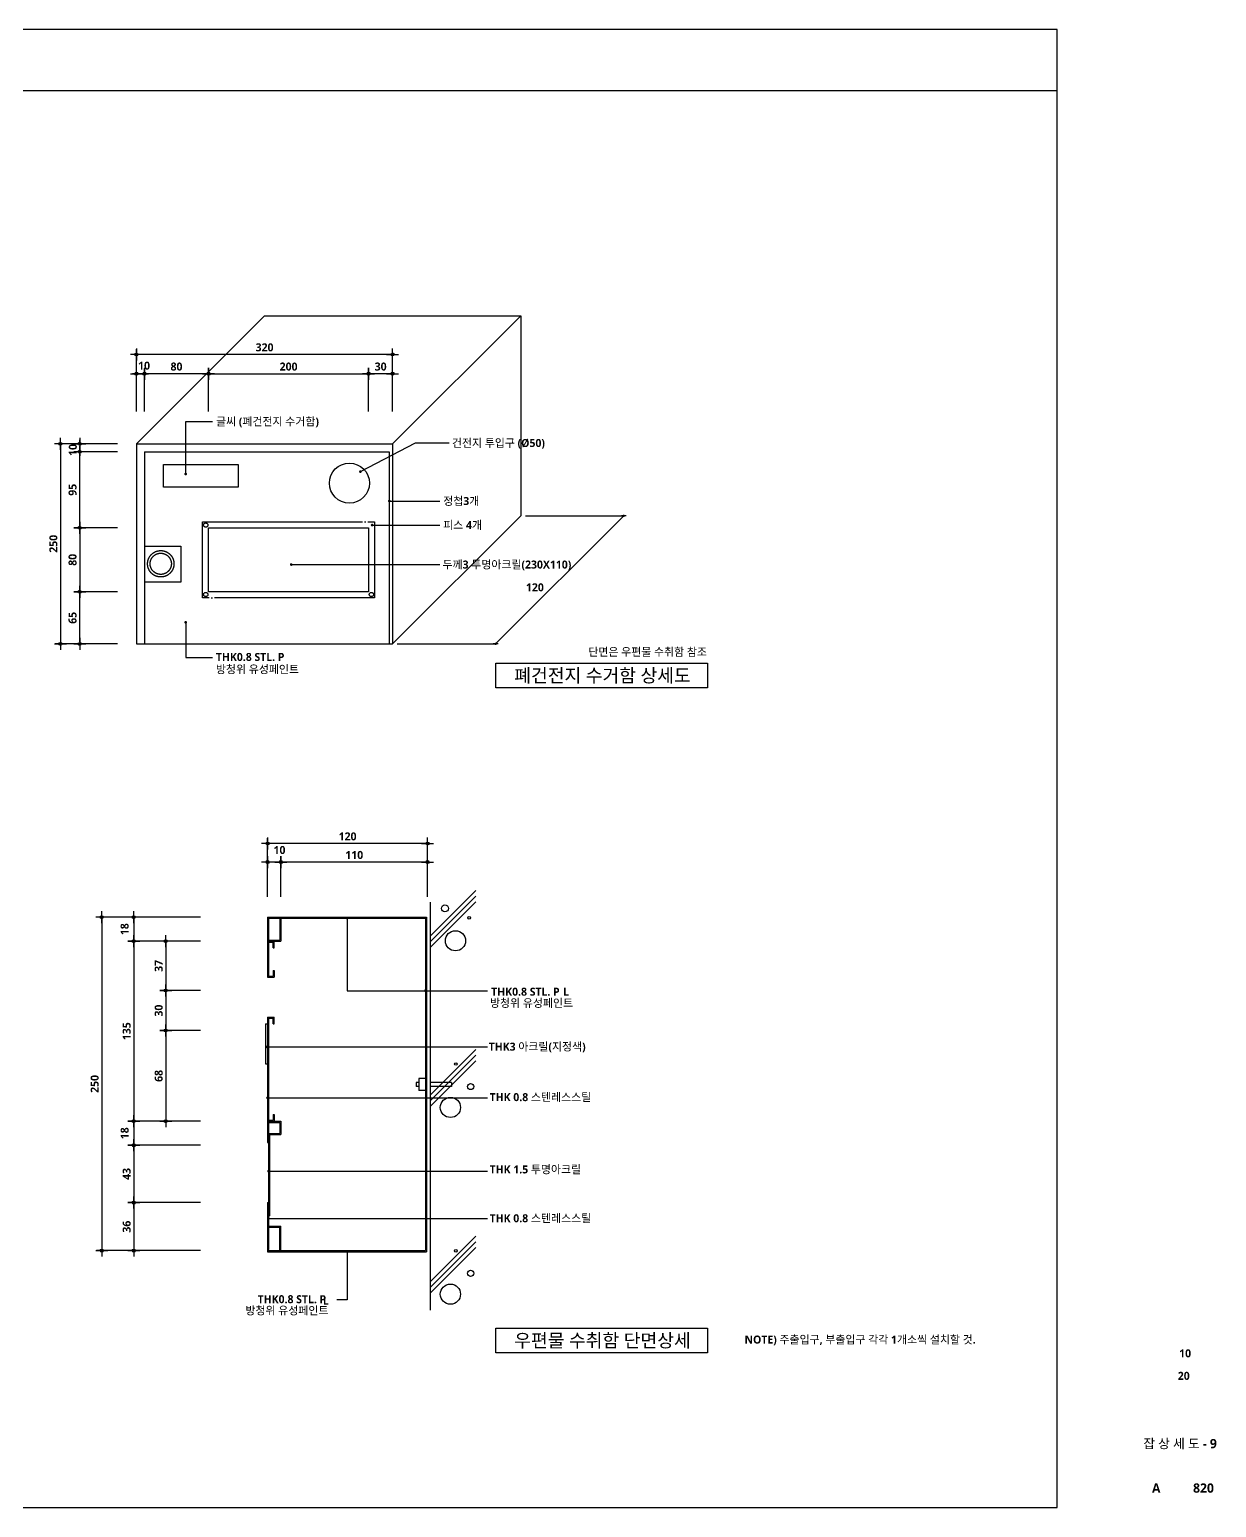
# Model space of a CAD drawing. Header units: millimetres. Extents: x 200 to 163856, y 0 to 163394.
# Drawn here: x 70644 to 75092, y 200 to 5740 of the extents above; entities that cross this region are included whole.
import ezdxf
from ezdxf.enums import TextEntityAlignment as Align

# ---------------------------------------------------------------- set-up
doc = ezdxf.new("R2010")
doc.units = ezdxf.units.MM
doc.header["$LTSCALE"] = 10
doc.linetypes.add('CEN', pattern=[62, 60, -1, 0, -1])
doc.linetypes.add('HIDDEN', pattern=[2, 1, -1])
doc.layers.get('DEFPOINTS').update_dxf_attribs({"color": 181})
for name, color, linetype in [('A-ANNO-GRA1', 7, 'Continuous'), ('A-ANNO-TEXT1', 7, 'Continuous'), ('A-ANNO-TITL', 7, 'Continuous'), ('A-ST-AXIS-DIM', 7, 'Continuous'), ('CEN', 1, 'CEN'), ('CI_DIM', 7, 'Continuous'), ('COL', 2, 'Continuous'), ('DIM', 4, 'Continuous'), ('ETC', 6, 'Continuous'), ('FIN', 6, 'Continuous'), ('T', 3, 'Continuous'), ('T2', 4, 'Continuous')]:
    doc.layers.add(name, color=color, linetype=linetype)
doc.styles.add('2020음성 1차', font='')
doc.styles.add('SH_진천_나눔', font='')
doc.styles.get('2020음성 1차').set_extended_font_data('NanumGothic', bold=True)
doc.styles.get('SH_진천_나눔').set_extended_font_data('NanumGothic', bold=True)
doc.dimstyles.new('NDIM10', dxfattribs={"dimscale": 10, "dimtxt": 3, "dimasz": 0.75, "dimexe": 2, "dimexo": 2, "dimgap": 1, "dimtad": 1, "dimdec": 1, "dimdsep": 46, "dimtxsty": '2020음성 1차', "dimblk": 'Z_DOT', "dimcen": 3, "dimdle": 3, "dimclrd": 256, "dimclre": 256, "dimclrt": 3, "dimadec": 0, "dimazin": 0, "dimtfac": 1, "dimtdec": 1, "dimtix": 1, "dimtmove": 2, "dimatfit": 3, "dimfxl": 1, "dimtolj": 1, "dimtzin": 0, "dimlwd": -1, "dimlwe": -1, "dimarcsym": 0})

# ---------------------------------------------------------------- blocks, each defined once
blk = doc.blocks.new('Z_DOT')
at = {"layer": 'DIM', "color": 0}
for p, q in [((-3, 0), (3, 0)), ((0, -3), (0, 3))]:
    blk.add_line(p, q, dxfattribs=at)
for radius in [0.75, 0.375]:
    blk.add_circle((0, 0), radius, dxfattribs=at)
blk = doc.blocks.new('*D6748')
at = {"layer": 'A-ST-AXIS-DIM'}
for p, q in [((71044.8, 4308), (71044.8, 4542)), ((71997.3, 4522), (71052.3, 4522)), ((72004.8, 4308), (72004.8, 4542))]:
    blk.add_line(p, q, dxfattribs=at)
at = {"layer": 'DEFPOINTS', "color": 0}
for p in [(71044.8, 4522), (71044.8, 4288), (72004.8, 4288)]:
    blk.add_point(p, dxfattribs=at)
at = {"layer": 'A-ST-AXIS-DIM', "linetype": 'ByBlock', "xscale": 7.5, "yscale": 7.5, "zscale": 7.5, "rotation": 180}
blk.add_blockref('Z_DOT', (71044.8, 4522), dxfattribs=at)
at = {"layer": 'A-ST-AXIS-DIM', "linetype": 'ByBlock', "xscale": 7.5, "yscale": 7.5, "zscale": 7.5}
blk.add_blockref('Z_DOT', (72004.8, 4522), dxfattribs=at)
at = {"layer": 'A-ST-AXIS-DIM', "color": 3, "insert": (71524.8, 4548.6), "char_height": 30, "attachment_point": 5, "style": '2020음성 1차'}
blk.add_mtext('\\A1;\\A1;320', dxfattribs=at)
blk = doc.blocks.new('*D6749')
at = {"layer": 'A-ST-AXIS-DIM'}
for p, q in [((71314.8, 4308), (71314.8, 4470)), ((71322.3, 4450), (71907.3, 4450)), ((71914.8, 4308), (71914.8, 4470))]:
    blk.add_line(p, q, dxfattribs=at)
at = {"layer": 'DEFPOINTS', "color": 0}
for p in [(71914.8, 4450), (71314.8, 4288), (71914.8, 4288)]:
    blk.add_point(p, dxfattribs=at)
at = {"layer": 'A-ST-AXIS-DIM', "linetype": 'ByBlock', "xscale": 7.5, "yscale": 7.5, "zscale": 7.5, "rotation": 180}
blk.add_blockref('Z_DOT', (71314.8, 4450), dxfattribs=at)
at = {"layer": 'A-ST-AXIS-DIM', "linetype": 'ByBlock', "xscale": 7.5, "yscale": 7.5, "zscale": 7.5}
blk.add_blockref('Z_DOT', (71914.8, 4450), dxfattribs=at)
at = {"layer": 'A-ST-AXIS-DIM', "color": 3, "insert": (71614.8, 4476.5), "char_height": 30, "attachment_point": 5, "style": '2020음성 1차'}
blk.add_mtext('\\A1;\\A1;200', dxfattribs=at)
blk = doc.blocks.new('*D6750')
at = {"layer": 'A-ST-AXIS-DIM'}
for p, q in [((70973.9, 3872.3), (70811.9, 3872.3)), ((70831.9, 3864.8), (70831.9, 3639.8)), ((70973.9, 3632.3), (70811.9, 3632.3))]:
    blk.add_line(p, q, dxfattribs=at)
at = {"layer": 'DEFPOINTS', "color": 0}
for p in [(70993.9, 3872.3), (70831.9, 3632.3), (70993.9, 3632.3)]:
    blk.add_point(p, dxfattribs=at)
at = {"layer": 'A-ST-AXIS-DIM', "linetype": 'ByBlock', "xscale": 7.5, "yscale": 7.5, "zscale": 7.5}
for p, rotation in [((70831.9, 3872.3), 90), ((70831.9, 3632.3), 270)]:
    blk.add_blockref('Z_DOT', p, dxfattribs=dict(at, rotation=rotation))
at = {"layer": 'A-ST-AXIS-DIM', "color": 3, "insert": (70805.3, 3752.3), "char_height": 30, "attachment_point": 5, "rotation": 90, "style": '2020음성 1차'}
blk.add_mtext('\\A1;\\A1;80', dxfattribs=at)
blk = doc.blocks.new('*D6751')
at = {"layer": 'A-ST-AXIS-DIM'}
for p, q in [((70973.9, 4187.3), (70739.9, 4187.3)), ((70759.9, 4179.8), (70759.9, 3444.8)), ((70973.9, 3437.3), (70739.9, 3437.3))]:
    blk.add_line(p, q, dxfattribs=at)
at = {"layer": 'DEFPOINTS', "color": 0}
for p in [(70993.9, 4187.3), (70759.9, 3437.3), (70993.9, 3437.3)]:
    blk.add_point(p, dxfattribs=at)
at = {"layer": 'A-ST-AXIS-DIM', "linetype": 'ByBlock', "xscale": 7.5, "yscale": 7.5, "zscale": 7.5}
for p, rotation in [((70759.9, 4187.3), 90), ((70759.9, 3437.3), 270)]:
    blk.add_blockref('Z_DOT', p, dxfattribs=dict(at, rotation=rotation))
at = {"layer": 'A-ST-AXIS-DIM', "color": 3, "insert": (70733.4, 3812.3), "char_height": 30, "attachment_point": 5, "rotation": 90, "style": '2020음성 1차'}
blk.add_mtext('\\A1;\\A1;250', dxfattribs=at)
blk = doc.blocks.new('*D6752')
at = {"layer": 'A-ST-AXIS-DIM'}
for p, q in [((70973.9, 3632.3), (70811.9, 3632.3)), ((70831.9, 3444.8), (70831.9, 3624.8)), ((70973.9, 3437.3), (70811.9, 3437.3))]:
    blk.add_line(p, q, dxfattribs=at)
at = {"layer": 'DEFPOINTS', "color": 0}
for p in [(70831.9, 3632.3), (70993.9, 3632.3), (70993.9, 3437.3)]:
    blk.add_point(p, dxfattribs=at)
at = {"layer": 'A-ST-AXIS-DIM', "linetype": 'ByBlock', "xscale": 7.5, "yscale": 7.5, "zscale": 7.5}
for p, rotation in [((70831.9, 3632.3), 90), ((70831.9, 3437.3), 270)]:
    blk.add_blockref('Z_DOT', p, dxfattribs=dict(at, rotation=rotation))
at = {"layer": 'A-ST-AXIS-DIM', "color": 3, "insert": (70805.3, 3534.8), "char_height": 30, "attachment_point": 5, "rotation": 90, "style": '2020음성 1차'}
blk.add_mtext('\\A1;\\A1;65', dxfattribs=at)
blk = doc.blocks.new('*D6753')
at = {"layer": 'A-ST-AXIS-DIM'}
for p, q in [((70973.9, 4157.3), (70811.9, 4157.3)), ((70831.9, 3879.8), (70831.9, 4149.8)), ((70973.9, 3872.3), (70811.9, 3872.3))]:
    blk.add_line(p, q, dxfattribs=at)
at = {"layer": 'DEFPOINTS', "color": 0}
for p in [(70831.9, 4157.3), (70993.9, 4157.3), (70993.9, 3872.3)]:
    blk.add_point(p, dxfattribs=at)
at = {"layer": 'A-ST-AXIS-DIM', "linetype": 'ByBlock', "xscale": 7.5, "yscale": 7.5, "zscale": 7.5}
for p, rotation in [((70831.9, 4157.3), 90), ((70831.9, 3872.3), 270)]:
    blk.add_blockref('Z_DOT', p, dxfattribs=dict(at, rotation=rotation))
at = {"layer": 'A-ST-AXIS-DIM', "color": 3, "insert": (70805.3, 4014.8), "char_height": 30, "attachment_point": 5, "rotation": 90, "style": '2020음성 1차'}
blk.add_mtext('\\A1;\\A1;95', dxfattribs=at)
blk = doc.blocks.new('*D6754')
at = {"layer": 'A-ST-AXIS-DIM'}
for p, q in [((70973.9, 4187.3), (70811.9, 4187.3)), ((70973.9, 4157.3), (70811.9, 4157.3)), ((70831.9, 4194.8), (70831.9, 4202.3)), ((70831.9, 4187.3), (70831.9, 4157.3)), ((70831.9, 4149.8), (70831.9, 4142.3))]:
    blk.add_line(p, q, dxfattribs=at)
at = {"layer": 'DEFPOINTS', "color": 0}
for p in [(70831.9, 4157.3), (70993.9, 4187.3), (70993.9, 4157.3)]:
    blk.add_point(p, dxfattribs=at)
at = {"layer": 'A-ST-AXIS-DIM', "linetype": 'ByBlock', "xscale": 7.5, "yscale": 7.5, "zscale": 7.5}
for p, rotation in [((70831.9, 4187.3), 270), ((70831.9, 4157.3), 90)]:
    blk.add_blockref('Z_DOT', p, dxfattribs=dict(at, rotation=rotation))
at = {"layer": 'A-ST-AXIS-DIM', "color": 3, "insert": (70806.4, 4164.1), "char_height": 30, "attachment_point": 5, "rotation": 90, "style": '2020음성 1차'}
blk.add_mtext('\\A1;\\A1;10', dxfattribs=at)
blk = doc.blocks.new('*D6755')
at = {"layer": 'A-ST-AXIS-DIM'}
for p, q in [((71074.8, 4308), (71074.8, 4470)), ((71307.3, 4450), (71082.3, 4450)), ((71314.8, 4308), (71314.8, 4470))]:
    blk.add_line(p, q, dxfattribs=at)
at = {"layer": 'DEFPOINTS', "color": 0}
for p in [(71074.8, 4450), (71074.8, 4288), (71314.8, 4288)]:
    blk.add_point(p, dxfattribs=at)
at = {"layer": 'A-ST-AXIS-DIM', "linetype": 'ByBlock', "xscale": 7.5, "yscale": 7.5, "zscale": 7.5, "rotation": 180}
blk.add_blockref('Z_DOT', (71074.8, 4450), dxfattribs=at)
at = {"layer": 'A-ST-AXIS-DIM', "linetype": 'ByBlock', "xscale": 7.5, "yscale": 7.5, "zscale": 7.5}
blk.add_blockref('Z_DOT', (71314.8, 4450), dxfattribs=at)
at = {"layer": 'A-ST-AXIS-DIM', "color": 3, "insert": (71194.8, 4476.6), "char_height": 30, "attachment_point": 5, "style": '2020음성 1차'}
blk.add_mtext('\\A1;\\A1;80', dxfattribs=at)
blk = doc.blocks.new('*D6756')
at = {"layer": 'A-ST-AXIS-DIM'}
for p, q in [((71037.3, 4450), (71029.8, 4450)), ((71044.8, 4308), (71044.8, 4470)), ((71044.8, 4450), (71074.8, 4450)), ((71074.8, 4308), (71074.8, 4470)), ((71082.3, 4450), (71089.8, 4450))]:
    blk.add_line(p, q, dxfattribs=at)
at = {"layer": 'DEFPOINTS', "color": 0}
for p in [(71074.8, 4450), (71044.8, 4288), (71074.8, 4288)]:
    blk.add_point(p, dxfattribs=at)
at = {"layer": 'A-ST-AXIS-DIM', "linetype": 'ByBlock', "xscale": 7.5, "yscale": 7.5, "zscale": 7.5}
blk.add_blockref('Z_DOT', (71044.8, 4450), dxfattribs=at)
at = {"layer": 'A-ST-AXIS-DIM', "linetype": 'ByBlock', "xscale": 7.5, "yscale": 7.5, "zscale": 7.5, "rotation": 180}
blk.add_blockref('Z_DOT', (71074.8, 4450), dxfattribs=at)
at = {"layer": 'A-ST-AXIS-DIM', "color": 3, "insert": (71073.2, 4479.9), "char_height": 30, "attachment_point": 5, "style": '2020음성 1차'}
blk.add_mtext('\\A1;\\A1;10', dxfattribs=at)
blk = doc.blocks.new('dots')
blk.add_line((-1, 0), (1, 0))
at = {"const_width": 0.5}
blk.add_lwpolyline([(-0.25, 0, 1), (0.25, 0, 1)], format="xyb", close=True, dxfattribs=at)
blk = doc.blocks.new('*D6757')
at = {"layer": 'A-ST-AXIS-DIM'}
for p, q in [((71914.8, 4308), (71914.8, 4470)), ((71997.3, 4450), (71922.3, 4450)), ((72004.8, 4308), (72004.8, 4470))]:
    blk.add_line(p, q, dxfattribs=at)
at = {"layer": 'DEFPOINTS', "color": 0}
for p in [(71914.8, 4450), (71914.8, 4288), (72004.8, 4288)]:
    blk.add_point(p, dxfattribs=at)
at = {"layer": 'A-ST-AXIS-DIM', "linetype": 'ByBlock', "xscale": 7.5, "yscale": 7.5, "zscale": 7.5, "rotation": 180}
blk.add_blockref('Z_DOT', (71914.8, 4450), dxfattribs=at)
at = {"layer": 'A-ST-AXIS-DIM', "linetype": 'ByBlock', "xscale": 7.5, "yscale": 7.5, "zscale": 7.5}
blk.add_blockref('Z_DOT', (72004.8, 4450), dxfattribs=at)
at = {"layer": 'A-ST-AXIS-DIM', "color": 3, "insert": (71959.8, 4476.6), "char_height": 30, "attachment_point": 5, "style": '2020음성 1차'}
blk.add_mtext('\\A1;\\A1;30', dxfattribs=at)
blk = doc.blocks.new('*D6780')
at = {"layer": 'A-ST-AXIS-DIM'}
for p, q in [((71284.7, 2412.6), (70894.7, 2412.6)), ((70914.7, 2405.1), (70914.7, 1170.1)), ((71284.7, 1162.6), (70894.7, 1162.6))]:
    blk.add_line(p, q, dxfattribs=at)
at = {"layer": 'DEFPOINTS', "color": 0}
for p in [(71304.7, 2412.6), (70914.7, 1162.6), (71304.7, 1162.6)]:
    blk.add_point(p, dxfattribs=at)
at = {"layer": 'A-ST-AXIS-DIM', "linetype": 'ByBlock', "xscale": 7.5, "yscale": 7.5, "zscale": 7.5}
for p, rotation in [((70914.7, 2412.6), 90), ((70914.7, 1162.6), 270)]:
    blk.add_blockref('Z_DOT', p, dxfattribs=dict(at, rotation=rotation))
at = {"layer": 'A-ST-AXIS-DIM', "color": 3, "insert": (70888.2, 1787.6), "char_height": 30, "attachment_point": 5, "rotation": 90, "style": '2020음성 1차'}
blk.add_mtext('\\A1;\\A1;250', dxfattribs=at)
blk = doc.blocks.new('*D6781')
at = {"layer": 'A-ST-AXIS-DIM'}
for p, q in [((71284.7, 2412.6), (71014.7, 2412.6)), ((71034.7, 2405.1), (71034.7, 2330.1)), ((71284.7, 2322.6), (71014.7, 2322.6))]:
    blk.add_line(p, q, dxfattribs=at)
at = {"layer": 'DEFPOINTS', "color": 0}
for p in [(71304.7, 2412.6), (71034.7, 2322.6), (71304.7, 2322.6)]:
    blk.add_point(p, dxfattribs=at)
at = {"layer": 'A-ST-AXIS-DIM', "linetype": 'ByBlock', "xscale": 7.5, "yscale": 7.5, "zscale": 7.5}
for p, rotation in [((71034.7, 2412.6), 90), ((71034.7, 2322.6), 270)]:
    blk.add_blockref('Z_DOT', p, dxfattribs=dict(at, rotation=rotation))
at = {"layer": 'A-ST-AXIS-DIM', "color": 3, "insert": (71000.4, 2367.6), "char_height": 30, "attachment_point": 5, "rotation": 90, "style": '2020음성 1차'}
blk.add_mtext('\\A1;\\A1;18', dxfattribs=at)
blk = doc.blocks.new('*D6782')
at = {"layer": 'A-ST-AXIS-DIM'}
for p, q in [((71284.7, 2322.6), (71014.7, 2322.6)), ((71034.7, 2315.1), (71034.7, 1655.1)), ((71284.7, 1647.6), (71014.7, 1647.6))]:
    blk.add_line(p, q, dxfattribs=at)
at = {"layer": 'DEFPOINTS', "color": 0}
for p in [(71304.7, 2322.6), (71034.7, 1647.6), (71304.7, 1647.6)]:
    blk.add_point(p, dxfattribs=at)
at = {"layer": 'A-ST-AXIS-DIM', "linetype": 'ByBlock', "xscale": 7.5, "yscale": 7.5, "zscale": 7.5}
for p, rotation in [((71034.7, 2322.6), 90), ((71034.7, 1647.6), 270)]:
    blk.add_blockref('Z_DOT', p, dxfattribs=dict(at, rotation=rotation))
at = {"layer": 'A-ST-AXIS-DIM', "color": 3, "insert": (71008.1, 1985.1), "char_height": 30, "attachment_point": 5, "rotation": 90, "style": '2020음성 1차'}
blk.add_mtext('\\A1;\\A1;135', dxfattribs=at)
blk = doc.blocks.new('*D6783')
at = {"layer": 'A-ST-AXIS-DIM'}
for p, q in [((71284.7, 1987.6), (71134.7, 1987.6)), ((71154.7, 1980.1), (71154.7, 1655.1)), ((71284.7, 1647.6), (71134.7, 1647.6))]:
    blk.add_line(p, q, dxfattribs=at)
at = {"layer": 'DEFPOINTS', "color": 0}
for p in [(71304.7, 1987.6), (71154.7, 1647.6), (71304.7, 1647.6)]:
    blk.add_point(p, dxfattribs=at)
at = {"layer": 'A-ST-AXIS-DIM', "linetype": 'ByBlock', "xscale": 7.5, "yscale": 7.5, "zscale": 7.5}
for p, rotation in [((71154.7, 1987.6), 90), ((71154.7, 1647.6), 270)]:
    blk.add_blockref('Z_DOT', p, dxfattribs=dict(at, rotation=rotation))
at = {"layer": 'A-ST-AXIS-DIM', "color": 3, "insert": (71128.1, 1817.6), "char_height": 30, "attachment_point": 5, "rotation": 90, "style": '2020음성 1차'}
blk.add_mtext('\\A1;\\A1;68', dxfattribs=at)
blk = doc.blocks.new('*D6784')
at = {"layer": 'A-ST-AXIS-DIM'}
for p, q in [((71284.7, 1557.6), (71014.7, 1557.6)), ((71034.7, 1550.1), (71034.7, 1350.1)), ((71284.7, 1342.6), (71014.7, 1342.6))]:
    blk.add_line(p, q, dxfattribs=at)
at = {"layer": 'DEFPOINTS', "color": 0}
for p in [(71304.7, 1557.6), (71034.7, 1342.6), (71304.7, 1342.6)]:
    blk.add_point(p, dxfattribs=at)
at = {"layer": 'A-ST-AXIS-DIM', "linetype": 'ByBlock', "xscale": 7.5, "yscale": 7.5, "zscale": 7.5}
for p, rotation in [((71034.7, 1557.6), 90), ((71034.7, 1342.6), 270)]:
    blk.add_blockref('Z_DOT', p, dxfattribs=dict(at, rotation=rotation))
at = {"layer": 'A-ST-AXIS-DIM', "color": 3, "insert": (71008.1, 1450.1), "char_height": 30, "attachment_point": 5, "rotation": 90, "style": '2020음성 1차'}
blk.add_mtext('\\A1;\\A1;43', dxfattribs=at)
blk = doc.blocks.new('*D6785')
at = {"layer": 'A-ST-AXIS-DIM'}
for p, q in [((71284.7, 1342.6), (71014.7, 1342.6)), ((71034.7, 1335.1), (71034.7, 1170.1)), ((71284.7, 1162.6), (71014.7, 1162.6))]:
    blk.add_line(p, q, dxfattribs=at)
at = {"layer": 'DEFPOINTS', "color": 0}
for p in [(71304.7, 1342.6), (71034.7, 1162.6), (71304.7, 1162.6)]:
    blk.add_point(p, dxfattribs=at)
at = {"layer": 'A-ST-AXIS-DIM', "linetype": 'ByBlock', "xscale": 7.5, "yscale": 7.5, "zscale": 7.5}
for p, rotation in [((71034.7, 1342.6), 90), ((71034.7, 1162.6), 270)]:
    blk.add_blockref('Z_DOT', p, dxfattribs=dict(at, rotation=rotation))
at = {"layer": 'A-ST-AXIS-DIM', "color": 3, "insert": (71008.1, 1252.6), "char_height": 30, "attachment_point": 5, "rotation": 90, "style": '2020음성 1차'}
blk.add_mtext('\\A1;\\A1;36', dxfattribs=at)
blk = doc.blocks.new('*D6786')
at = {"layer": 'A-ST-AXIS-DIM'}
for p, q in [((71284.7, 1647.6), (71014.7, 1647.6)), ((71034.7, 1640.1), (71034.7, 1565.1)), ((71284.7, 1557.6), (71014.7, 1557.6))]:
    blk.add_line(p, q, dxfattribs=at)
at = {"layer": 'DEFPOINTS', "color": 0}
for p in [(71304.7, 1647.6), (71034.7, 1557.6), (71304.7, 1557.6)]:
    blk.add_point(p, dxfattribs=at)
at = {"layer": 'A-ST-AXIS-DIM', "linetype": 'ByBlock', "xscale": 7.5, "yscale": 7.5, "zscale": 7.5}
for p, rotation in [((71034.7, 1647.6), 90), ((71034.7, 1557.6), 270)]:
    blk.add_blockref('Z_DOT', p, dxfattribs=dict(at, rotation=rotation))
at = {"layer": 'A-ST-AXIS-DIM', "color": 3, "insert": (71000.6, 1602.6), "char_height": 30, "attachment_point": 5, "rotation": 90, "style": '2020음성 1차'}
blk.add_mtext('\\A1;\\A1;18', dxfattribs=at)
blk = doc.blocks.new('*D6787')
at = {"layer": 'A-ST-AXIS-DIM'}
for p, q in [((71284.7, 2137.6), (71134.7, 2137.6)), ((71154.7, 2130.1), (71154.7, 1995.1)), ((71284.7, 1987.6), (71134.7, 1987.6))]:
    blk.add_line(p, q, dxfattribs=at)
at = {"layer": 'DEFPOINTS', "color": 0}
for p in [(71304.7, 2137.6), (71154.7, 1987.6), (71304.7, 1987.6)]:
    blk.add_point(p, dxfattribs=at)
at = {"layer": 'A-ST-AXIS-DIM', "linetype": 'ByBlock', "xscale": 7.5, "yscale": 7.5, "zscale": 7.5}
for p, rotation in [((71154.7, 2137.6), 90), ((71154.7, 1987.6), 270)]:
    blk.add_blockref('Z_DOT', p, dxfattribs=dict(at, rotation=rotation))
at = {"layer": 'A-ST-AXIS-DIM', "color": 3, "insert": (71128.1, 2062.6), "char_height": 30, "attachment_point": 5, "rotation": 90, "style": '2020음성 1차'}
blk.add_mtext('\\A1;\\A1;30', dxfattribs=at)
blk = doc.blocks.new('*D6788')
at = {"layer": 'A-ST-AXIS-DIM'}
for p, q in [((71284.7, 2322.6), (71134.7, 2322.6)), ((71154.7, 2315.1), (71154.7, 2145.1)), ((71284.7, 2137.6), (71134.7, 2137.6))]:
    blk.add_line(p, q, dxfattribs=at)
at = {"layer": 'DEFPOINTS', "color": 0}
for p in [(71304.7, 2322.6), (71154.7, 2137.6), (71304.7, 2137.6)]:
    blk.add_point(p, dxfattribs=at)
at = {"layer": 'A-ST-AXIS-DIM', "linetype": 'ByBlock', "xscale": 7.5, "yscale": 7.5, "zscale": 7.5}
for p, rotation in [((71154.7, 2322.6), 90), ((71154.7, 2137.6), 270)]:
    blk.add_blockref('Z_DOT', p, dxfattribs=dict(at, rotation=rotation))
at = {"layer": 'A-ST-AXIS-DIM', "color": 3, "insert": (71128.1, 2230.1), "char_height": 30, "attachment_point": 5, "rotation": 90, "style": '2020음성 1차'}
blk.add_mtext('\\A1;\\A1;37', dxfattribs=at)
blk = doc.blocks.new('*D6789')
at = {"layer": 'A-ST-AXIS-DIM'}
for p, q in [((71585.8, 2488.7), (71585.8, 2639.3)), ((72128.2, 2619.3), (71593.3, 2619.3)), ((72135.7, 2488.7), (72135.7, 2639.3))]:
    blk.add_line(p, q, dxfattribs=at)
at = {"layer": 'DEFPOINTS', "color": 0}
for p in [(71585.8, 2619.3), (71585.8, 2468.7), (72135.7, 2468.7)]:
    blk.add_point(p, dxfattribs=at)
at = {"layer": 'A-ST-AXIS-DIM', "linetype": 'ByBlock', "xscale": 7.5, "yscale": 7.5, "zscale": 7.5, "rotation": 180}
blk.add_blockref('Z_DOT', (71585.8, 2619.3), dxfattribs=at)
at = {"layer": 'A-ST-AXIS-DIM', "linetype": 'ByBlock', "xscale": 7.5, "yscale": 7.5, "zscale": 7.5}
blk.add_blockref('Z_DOT', (72135.7, 2619.3), dxfattribs=at)
at = {"layer": 'A-ST-AXIS-DIM', "color": 3, "insert": (71860.8, 2645.8), "char_height": 30, "attachment_point": 5, "style": '2020음성 1차'}
blk.add_mtext('\\A1;\\A1;110', dxfattribs=at)
blk = doc.blocks.new('*D6790')
at = {"layer": 'A-ST-AXIS-DIM'}
for p, q in [((71535.8, 2488.7), (71535.8, 2708.7)), ((72128.2, 2688.7), (71543.3, 2688.7)), ((72135.7, 2488.7), (72135.7, 2708.7))]:
    blk.add_line(p, q, dxfattribs=at)
at = {"layer": 'DEFPOINTS', "color": 0}
for p in [(71535.8, 2688.7), (71535.8, 2468.7), (72135.7, 2468.7)]:
    blk.add_point(p, dxfattribs=at)
at = {"layer": 'A-ST-AXIS-DIM', "linetype": 'ByBlock', "xscale": 7.5, "yscale": 7.5, "zscale": 7.5, "rotation": 180}
blk.add_blockref('Z_DOT', (71535.8, 2688.7), dxfattribs=at)
at = {"layer": 'A-ST-AXIS-DIM', "linetype": 'ByBlock', "xscale": 7.5, "yscale": 7.5, "zscale": 7.5}
blk.add_blockref('Z_DOT', (72135.7, 2688.7), dxfattribs=at)
at = {"layer": 'A-ST-AXIS-DIM', "color": 3, "insert": (71835.8, 2715.2), "char_height": 30, "attachment_point": 5, "style": '2020음성 1차'}
blk.add_mtext('\\A1;\\A1;120', dxfattribs=at)
blk = doc.blocks.new('*D6791')
at = {"layer": 'A-ST-AXIS-DIM'}
for p, q in [((71535.8, 2488.7), (71535.8, 2639.3)), ((71578.3, 2619.3), (71543.3, 2619.3)), ((71585.8, 2488.7), (71585.8, 2639.3))]:
    blk.add_line(p, q, dxfattribs=at)
at = {"layer": 'DEFPOINTS', "color": 0}
for p in [(71535.8, 2619.3), (71535.8, 2468.7), (71585.8, 2468.7)]:
    blk.add_point(p, dxfattribs=at)
at = {"layer": 'A-ST-AXIS-DIM', "linetype": 'ByBlock', "xscale": 7.5, "yscale": 7.5, "zscale": 7.5, "rotation": 180}
blk.add_blockref('Z_DOT', (71535.8, 2619.3), dxfattribs=at)
at = {"layer": 'A-ST-AXIS-DIM', "linetype": 'ByBlock', "xscale": 7.5, "yscale": 7.5, "zscale": 7.5}
blk.add_blockref('Z_DOT', (71585.8, 2619.3), dxfattribs=at)
at = {"layer": 'A-ST-AXIS-DIM', "color": 3, "insert": (71580.7, 2664.2), "char_height": 30, "attachment_point": 5, "style": '2020음성 1차'}
blk.add_mtext('\\A1;\\A1;10', dxfattribs=at)

msp = doc.modelspace()

# ---------------------------------------------------------------- linework, layer by layer
at = {"layer": 'A-ANNO-GRA1'}
msp.add_line((74494.96514, 5510.40426), (67399.99903, 5510.40426), dxfattribs=at)
at = {"layer": 'A-ANNO-TEXT1'}
for p, q in [((71044.78587, 4187.29176), (71524.78587, 4667.29176)), ((71524.78587, 4667.29176), (72484.78587, 4667.29176)), ((72004.78587, 4187.29176), (72484.78587, 4667.29176)), ((72484.78587, 4667.29176), (72484.78587, 3917.29176)), ((71044.78587, 4187.29176), (72004.78587, 4187.29176)), ((71044.78587, 4187.29176), (71044.78587, 3437.29176)), ((71074.78587, 4157.29176), (71991.29378, 4157.29176)), ((71074.78587, 4157.29176), (71074.78587, 3437.29176)), ((71991.29378, 4157.29176), (71991.29378, 3437.29176)), ((72004.78587, 4187.29176), (72004.78587, 3437.29176)), ((72004.78587, 3437.29176), (72484.78587, 3917.29176)), ((71044.78587, 3437.29176), (72004.78587, 3437.29176)), ((71528.254, 1862.61199), (71535.754, 1862.61199)), ((71535.754, 1342.61899), (71539.75396, 1342.61899))]:
    msp.add_line(p, q, dxfattribs=at)
at = {"layer": 'A-ANNO-TEXT1', "linetype": 'HIDDEN'}
msp.add_line((71539.75396, 1292.61949), (71543.80396, 1292.61949), dxfattribs=at)
at = {"layer": 'A-ANNO-TEXT1'}
for points in [[(71146.41959, 4109.70364), (71425.25624, 4109.70364), (71425.25624, 4024.28237), (71146.41959, 4024.28237)], [(71314.78587, 3632.29176), (71314.78587, 3872.29176), (71914.78587, 3872.29176), (71914.78587, 3632.29176)], [(72391.38996, 3364.61532), (73184.54165, 3364.61532), (73184.54165, 3272.6282), (72391.38996, 3272.6282)], [(72391.38996, 871.82554), (73184.54165, 871.82554), (73184.54165, 779.83842), (72391.38996, 779.83842)]]:
    msp.add_lwpolyline(points, close=True, dxfattribs=at)
msp.add_circle((71842.78587, 4039.7496), 75, dxfattribs=at)
at = {"layer": 'CEN'}
msp.add_lwpolyline([(71292.28587, 3609.79176), (71292.28587, 3894.79176), (71937.28587, 3894.79176), (71937.28587, 3609.79176)], close=True, dxfattribs=at)
msp.add_lwpolyline([(71075.78216, 3803.43636), (71210.78216, 3803.43636), (71210.78216, 3668.43636), (71075.78216, 3668.43636)], dxfattribs=at)
for centre, radius in [((71304.28137, 3882.4254), 8.00211), ((71135.78216, 3737.35083), 49.48029), ((71135.78216, 3737.35083), 39.74015), ((71304.28137, 3622.15812), 8.00211), ((71925.29037, 3622.15812), 8.00211)]:
    msp.add_circle(centre, radius, dxfattribs=at)
at = {"layer": 'CI_DIM'}
for p, q in [((72390.75807, 3437.29176), (72870.75807, 3917.29176)), ((72502.17929, 3917.29176), (72870.75807, 3917.29176)), ((72022.17929, 3437.29176), (72390.75807, 3437.29176))]:
    msp.add_line(p, q, dxfattribs=at)
at = {"layer": 'COL'}
msp.add_line((72145.748, 2468.67265), (72145.748, 939.67411), dxfattribs=at)
at = {"layer": 'DEFPOINTS'}
msp.add_lwpolyline([(67400, 200), (74494.9654, 200), (74494.9654, 5740), (67400, 5740)], close=True, dxfattribs=at)
at = {"layer": 'ETC'}
for p, q in [((72102.648, 1793.11276), (72092.648, 1793.11276)), ((72092.648, 1793.11276), (72092.648, 1778.11276)), ((72102.648, 1778.11276), (72092.648, 1778.11276)), ((72127.648, 1808.11276), (72102.648, 1808.11276)), ((72102.648, 1808.11276), (72102.648, 1763.11276)), ((72225.748, 1793.11276), (72145.748, 1793.11276)), ((72225.748, 1778.11276), (72145.748, 1778.11276)), ((72225.748, 1793.11276), (72225.748, 1778.11276)), ((72127.648, 1763.11276), (72102.648, 1763.11276))]:
    msp.add_line(p, q, dxfattribs=at)
at = {"layer": 'FIN'}
for p, q in [((72316.77254, 2512.08781), (72145.748, 2341.06326)), ((72316.77254, 2490.87461), (72145.748, 2319.85006)), ((72316.77254, 2469.66141), (72145.748, 2298.63686)), ((71535.754, 2412.60649), (71535.754, 2322.60649)), ((71535.754, 2412.60649), (72131.698, 2412.60649)), ((71539.75396, 2408.60653), (71539.75396, 2326.60645)), ((71539.75396, 2408.60653), (72127.648, 2408.60653)), ((71581.75354, 2408.60653), (71581.75354, 2326.60645)), ((71585.7535, 2408.60653), (71585.7535, 2322.60649)), ((72127.648, 2408.60653), (72127.648, 1162.61899)), ((72131.698, 2412.60649), (72131.698, 1158.61903)), ((71535.754, 2322.60649), (71535.754, 2187.60874)), ((71535.754, 2322.60649), (71560.75375, 2322.60649)), ((71535.754, 2322.60649), (71585.7535, 2322.60649)), ((71539.75396, 2326.60645), (71581.75354, 2326.60645)), ((71539.75396, 2318.60653), (71539.75396, 2191.6087)), ((71539.75396, 2318.60653), (71556.75379, 2318.60653)), ((71556.75379, 2297.60674), (71556.75379, 2318.60653)), ((71556.75379, 2297.60674), (71560.75375, 2297.60674)), ((71560.75375, 2297.60674), (71560.75375, 2322.60649)), ((71535.754, 2187.60874), (71560.75375, 2187.60874)), ((71539.75396, 2191.6087), (71556.75379, 2191.6087)), ((71556.75379, 2212.60849), (71560.75375, 2212.60849)), ((71556.75379, 2212.60849), (71556.75379, 2191.6087)), ((71560.75375, 2212.60849), (71560.75375, 2187.60874)), ((71528.254, 2012.61049), (71528.254, 1862.61199)), ((71528.254, 2012.61049), (71535.754, 2012.61049)), ((71535.754, 2037.60874), (71535.754, 1567.61674)), ((71535.754, 2037.60874), (71560.75375, 2037.60874)), ((71539.75396, 2033.60878), (71539.75396, 1651.61895)), ((71539.75396, 2033.60878), (71556.75379, 2033.60878)), ((71556.75379, 2012.60899), (71556.75379, 2033.60878)), ((71556.75379, 2012.60899), (71560.75375, 2012.60899)), ((71560.75375, 2012.60899), (71560.75375, 2037.60874)), ((72316.77254, 1916.97864), (72145.748, 1745.95409)), ((72316.77254, 1895.76544), (72145.748, 1724.74089)), ((72316.77254, 1874.55223), (72145.748, 1703.52769)), ((71556.75379, 1672.61874), (71560.75375, 1672.61874)), ((71556.75379, 1672.61874), (71556.75379, 1651.61895)), ((71560.75375, 1672.61874), (71560.75375, 1647.61899)), ((71535.754, 1647.61899), (71585.7535, 1647.61899)), ((71539.75396, 1651.61895), (71556.75379, 1651.61895)), ((71539.75396, 1643.61903), (71539.75396, 1567.61674)), ((71539.75396, 1643.61903), (71581.75354, 1643.61903)), ((71581.75354, 1643.61903), (71581.75354, 1601.61945)), ((71585.7535, 1647.61899), (71585.7535, 1597.61949)), ((71535.754, 1567.61674), (71539.75396, 1567.61674)), ((71539.75396, 1601.61945), (71581.75354, 1601.61945)), ((71539.75396, 1597.61949), (71539.75396, 1292.61949)), ((71539.75396, 1597.61949), (71585.7535, 1597.61949)), ((71543.80396, 1597.61949), (71543.80396, 1292.61949)), ((71535.754, 1342.61899), (71535.754, 1158.61903)), ((71539.75396, 1342.61899), (71539.75396, 1166.61895)), ((71539.75396, 1254.61807), (71585.7535, 1254.61807)), ((71539.75396, 1162.61899), (71539.75396, 1250.61811)), ((71539.75396, 1250.61811), (71581.75354, 1250.61811)), ((71581.75354, 1162.61899), (71581.75354, 1250.61811)), ((71585.7535, 1162.61899), (71585.7535, 1254.61807)), ((72316.77254, 1216.97864), (72145.748, 1045.95409)), ((72316.77254, 1195.76544), (72145.748, 1024.74089)), ((72316.77254, 1174.55223), (72145.748, 1003.52769)), ((71535.754, 1158.61903), (72131.698, 1158.61903)), ((71539.75396, 1162.61899), (72127.648, 1162.61899))]:
    msp.add_line(p, q, dxfattribs=at)
at = {"layer": 'FIN', "linetype": 'HIDDEN'}
msp.add_line((71539.75396, 1597.61949), (71543.80396, 1597.61949), dxfattribs=at)
at = {"layer": 'FIN'}
for centre, radius in [((72200.57165, 2445.51356), 13.14239), ((72291.25187, 2409.99398), 4.92842), ((72240.13029, 2324.20312), 37.80227), ((72241.33126, 1862.27915), 4.92842), ((72296.93778, 1777.60798), 11.505), ((72221.25739, 1699.41518), 37.80227), ((72241.33126, 1162.27915), 4.92842), ((72296.93778, 1077.60798), 11.505), ((72221.25739, 999.41518), 37.80227)]:
    msp.add_circle(centre, radius, dxfattribs=at)
at = {"layer": 'T2', "color": 4}
for p, q in [((71833.70098, 2409.11993), (71833.70098, 2137.1602)), ((71833.70098, 2137.1602), (72359.76508, 2137.1602)), ((71531.74059, 1926.46247), (72359.76508, 1926.46247)), ((71535.754, 1735.45623), (72359.76508, 1735.45623)), ((71539.74059, 1460.46247), (72359.76508, 1460.46247)), ((71539.74059, 1282.96247), (72359.76508, 1282.96247)), ((71833.70098, 1159.13243), (71833.70098, 977.72198)), ((71833.70098, 977.72198), (71795.46317, 977.72198))]:
    msp.add_line(p, q, dxfattribs=at)
for points in [[(71229.14337, 4073.96957), (71229.14337, 4270.6962), (71330.27293, 4270.6962)], [(71883.98754, 4082.72851), (72090.86636, 4190.62906), (72216.41685, 4190.62906)], [(71992.14792, 3972.64211), (72182.0651, 3972.64211)], [(71925.29037, 3882.4254), (72181.94087, 3882.4254)], [(71624.90566, 3734.53919), (72181.94087, 3734.53919)], [(71229.14337, 3517.90315), (71229.14337, 3386.6053), (71330.27293, 3386.6053)]]:
    msp.add_lwpolyline(points, dxfattribs=at)
at = {"layer": 'T2', "const_width": 5}
for points in [[(71226.64337, 4073.96957, 1), (71231.64337, 4073.96957, 1)], [(71881.48754, 4082.72851, 1), (71886.48754, 4082.72851, 1)], [(71989.64792, 3972.64211, 1), (71994.64792, 3972.64211, 1)], [(71925.36945, 3882.4254, 1), (71930.36945, 3882.4254, 1)], [(71622.40566, 3734.53919, 1), (71627.40566, 3734.53919, 1)], [(71226.64337, 3517.90315, 1), (71231.64337, 3517.90315, 1)]]:
    msp.add_lwpolyline(points, format="xyb", close=True, dxfattribs=at)
at = {"layer": 'T2', "color": 4, "const_width": 5}
for points in [[(71831.20098, 2409.11993, 1), (71836.20098, 2409.11993, 1)], [(72125.148, 2137.1602, 1), (72130.148, 2137.1602, 1)], [(71529.24059, 1926.46247, 1), (71534.24059, 1926.46247, 1)], [(71533.254, 1735.45623, 1), (71538.254, 1735.45623, 1)], [(71537.24059, 1460.46247, 1), (71542.24059, 1460.46247, 1)], [(71537.24059, 1282.96247, 1), (71542.24059, 1282.96247, 1)], [(71831.20098, 1159.13243, 1), (71836.20098, 1159.13243, 1)]]:
    msp.add_lwpolyline(points, format="xyb", close=True, dxfattribs=at)

# ---------------------------------------------------------------- block references
at = {"layer": 'CI_DIM', "xscale": 9, "yscale": 9, "zscale": 9, "rotation": 180}
for p in [(72870.75807, 3917.29176), (72390.75807, 3437.29176)]:
    msp.add_blockref('dots', p, dxfattribs=at)

# ---------------------------------------------------------------- texts
at = {"layer": 'A-ANNO-TEXT1', "style": '2020음성 1차'}
for s, p in [('글씨 (폐건전지 수거함)', (71342.97069, 4270.6962)), ('정첩3개', (72194.16651, 3972.64211)), ('피스 4개', (72194.04228, 3882.4254)), ('두께3 투명아크릴(230X110)', (72191.60547, 3734.53919)), ('NOTE) 주출입구, 부출입구 각각 1개소씩 설치할 것.', (73323.54532, 829.32673))]:
    msp.add_text(s, height=30, dxfattribs=at).set_placement(p, align=Align.MIDDLE_LEFT)
for s, p in [('건전지 투입구 (%%C50)', (72226.93863, 4175.07446)), ('THK0.8 STL. P', (71342.53278, 3373.19579)), ('방청위 유성페인트', (71342.53278, 3326.92147)), ('방청위 유성페인트', (72369.54761, 2075.81058)), ('THK0.8 STL. P', (72374.01921, 2118.29471)), ('L', (72643.7386, 2118.29471)), ('THK3 아크릴(지정색)', (72364.68624, 1912.41111)), ('THK 0.8 스텐레스스틸', (72368.21415, 1723.08448)), ('THK 1.5 투명아크릴', (72368.21415, 1452.16324)), ('THK 0.8 스텐레스스틸', (72368.21415, 1269.056)), ('방청위 유성페인트', (71452.96042, 923.14683)), ('THK0.8 STL. P', (71498.84641, 965.63095)), ('L', (71743.51109, 959.78659))]:
    msp.add_text(s, height=30, dxfattribs=at).set_placement(p)
msp.add_text(' 단면은 우편물 수취함 참조', height=30, dxfattribs=at).set_placement((73182.65756, 3392.03721), align=Align.RIGHT)
for s, p in [('폐건전지 수거함 상세도', (72791.10315, 3318.62176)), ('우편물 수취함 단면상세', (72791.10315, 825.83198))]:
    msp.add_text(s, height=50, dxfattribs=at).set_placement(p, align=Align.MIDDLE_CENTER)
at = {"layer": 'A-ANNO-TITL', "style": 'SH_진천_나눔'}
for s, height, p in [('10', 30, (74974.51731, 777.77977)), ('20 ', 30, (74974.51731, 693.33932)), ('잡 상 세 도 - 9', 35, (74955.67511, 439.72596)), ('A', 35, (74866.2525, 272.70944)), ('820', 35, (75043.36116, 272.70944))]:
    msp.add_text(s, height=height, dxfattribs=at).set_placement(p, align=Align.MIDDLE)
at = {"layer": 'T', "style": '2020음성 1차'}
msp.add_text('120', height=30, dxfattribs=at).set_placement((72504.27721, 3634.29087))

# ---------------------------------------------------------------- dimensions: what is measured, and where the dimension line sits
at = {"layer": 'A-ST-AXIS-DIM'}
for base, p1, p2, text, picture, middle in [((71044.78587, 4522.02229), (72004.77627, 4288.02229), (71044.78587, 4288.02229), '\\A1;320', '*D6748', (71524.78107, 4548.57769)), ((71074.78587, 4450.02229), (71314.78587, 4288.02229), (71074.78587, 4288.02229), '\\A1;80', '*D6755', (71194.78587, 4476.57769)), ((71914.78587, 4450.02229), (71314.78587, 4288.02229), (71914.78587, 4288.02229), '\\A1;200', '*D6749', (71614.78587, 4476.51377)), ((71914.78587, 4450.02229), (72004.78587, 4288.02229), (71914.78587, 4288.02229), '\\A1;30', '*D6757', (71959.78587, 4476.57769)), ((71535.754, 2688.70629), (72135.748, 2468.67265), (71535.754, 2468.67265), '\\A1;120', '*D6790', (71835.751, 2715.19777)), ((71585.7535, 2619.32781), (72135.748, 2468.67265), (71585.7535, 2468.67265), '\\A1;110', '*D6789', (71860.75075, 2645.77667))]:
    dim = msp.add_linear_dim(base=base, p1=p1, p2=p2, text=text, dimstyle='NDIM10', override={"dimtxsty": '2020음성 1차'}, dxfattribs=at)
    dim.commit()
    dim.dimension.update_dxf_attribs({"geometry": picture, "text_midpoint": middle})
for base, p1, p2, picture, middle in [((71074.78587, 4450.02229), (71044.78587, 4288.02229), (71074.78587, 4288.02229), '*D6756', (71073.16958, 4479.85853)), ((71535.754, 2619.32781), (71585.7535, 2468.67265), (71535.754, 2468.67265), '*D6791', (71580.68318, 2664.15556))]:
    dim = msp.add_linear_dim(base=base, p1=p1, p2=p2, text='\\A1;10', dimstyle='NDIM10', override={"dimtxsty": '2020음성 1차'}, dxfattribs=at)
    dim.commit()
    dim.dimension.update_dxf_attribs({"geometry": picture, "text_midpoint": middle, "dimtype": 160})
for base, p1, p2, text, picture, middle in [((70759.8889, 3437.29176), (70993.8889, 4187.28426), (70993.8889, 3437.29176), '\\A1;250', '*D6751', (70733.3548, 3812.28801)), ((70831.8889, 4157.29176), (70993.8889, 3872.29176), (70993.8889, 4157.29176), '\\A1;95', '*D6753', (70805.3335, 4014.79176)), ((70831.8889, 3632.29176), (70993.8889, 3872.29176), (70993.8889, 3632.29176), '\\A1;80', '*D6750', (70805.3335, 3752.29176)), ((70831.8889, 3632.29176), (70993.8889, 3437.29176), (70993.8889, 3632.29176), '\\A1;65', '*D6752', (70805.3335, 3534.79176)), ((70914.7045, 1162.61899), (71304.7045, 2412.60649), (71304.7045, 1162.61899), '\\A1;250', '*D6780', (70888.17041, 1787.61274)), ((71034.7045, 1647.61899), (71304.7045, 2322.60649), (71304.7045, 1647.61899), '\\A1;135', '*D6782', (71008.1491, 1985.11274)), ((71154.7045, 2137.60649), (71304.7045, 2322.60649), (71304.7045, 2137.60649), '\\A1;37', '*D6788', (71128.1491, 2230.10649)), ((71154.7045, 1987.60649), (71304.7045, 2137.60649), (71304.7045, 1987.60649), '\\A1;30', '*D6787', (71128.1491, 2062.60649)), ((71154.7045, 1647.61899), (71304.7045, 1987.60649), (71304.7045, 1647.61899), '\\A1;68', '*D6783', (71128.1491, 1817.61274)), ((71034.7045, 1342.61899), (71304.7045, 1557.61899), (71304.7045, 1342.61899), '\\A1;43', '*D6784', (71008.1491, 1450.11899)), ((71034.7045, 1162.61899), (71304.7045, 1342.61899), (71304.7045, 1162.61899), '\\A1;36', '*D6785', (71008.1491, 1252.61899))]:
    dim = msp.add_linear_dim(base=base, p1=p1, p2=p2, angle=90, text=text, dimstyle='NDIM10', override={"dimtxsty": '2020음성 1차'}, dxfattribs=at)
    dim.commit()
    dim.dimension.update_dxf_attribs({"geometry": picture, "text_midpoint": middle})
for base, p1, p2, text, picture, middle in [((70831.8889, 4157.29176), (70993.8889, 4187.29176), (70993.8889, 4157.29176), '\\A1;10', '*D6754', (70806.38784, 4164.09044)), ((71034.7045, 2322.60649), (71304.7045, 2412.60649), (71304.7045, 2322.60649), '\\A1;18', '*D6781', (71000.40879, 2367.60649)), ((71034.7045, 1557.61899), (71304.7045, 1647.61899), (71304.7045, 1557.61899), '\\A1;18', '*D6786', (71000.58544, 1602.61899))]:
    dim = msp.add_linear_dim(base=base, p1=p1, p2=p2, angle=90, text=text, dimstyle='NDIM10', override={"dimtxsty": '2020음성 1차'}, dxfattribs=at)
    dim.commit()
    dim.dimension.update_dxf_attribs({"geometry": picture, "text_midpoint": middle, "dimtype": 160})

doc.saveas('drawing.dxf')
